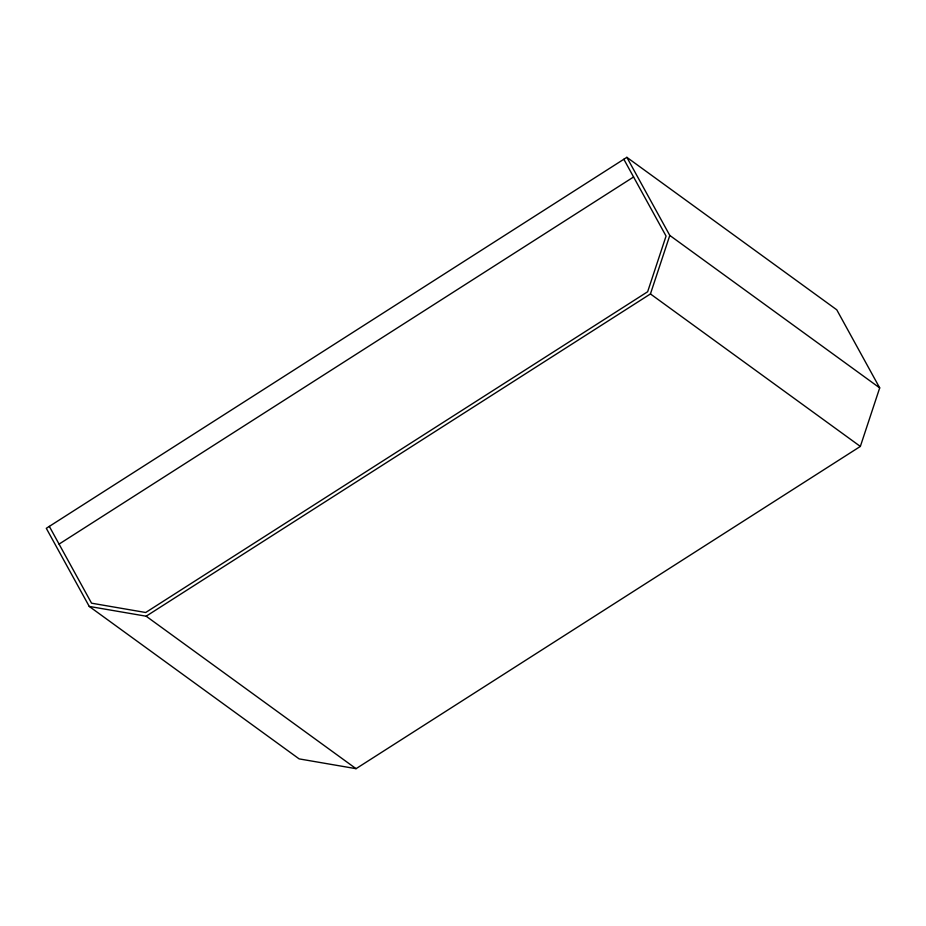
<?xml version="1.0" encoding="UTF-8"?>
<svg xmlns="http://www.w3.org/2000/svg" width="926" height="926" viewBox="0 0 926 926"><rect width="100%" height="100%" fill="white"/><g stroke="black" fill="none" stroke-linecap="round" stroke-linejoin="round"><path stroke-width="1.39" d="M89.243 606.426L146.146 616.207L650.434 293.947L669.799 235.435L626.856 157.327L46.3 528.318L89.243 606.426L299.144 758.892L356.047 768.673L860.347 446.425L879.7 387.901L836.757 309.793L626.856 157.327M59.067 544.106L633.581 176.982M669.799 235.435L879.7 387.901M650.434 293.947L860.347 446.425M146.146 616.207L356.047 768.673M623.835 159.26L666.06 236.072L647.644 291.748L145.695 612.503L91.547 603.185L49.321 526.385"/></g></svg>
